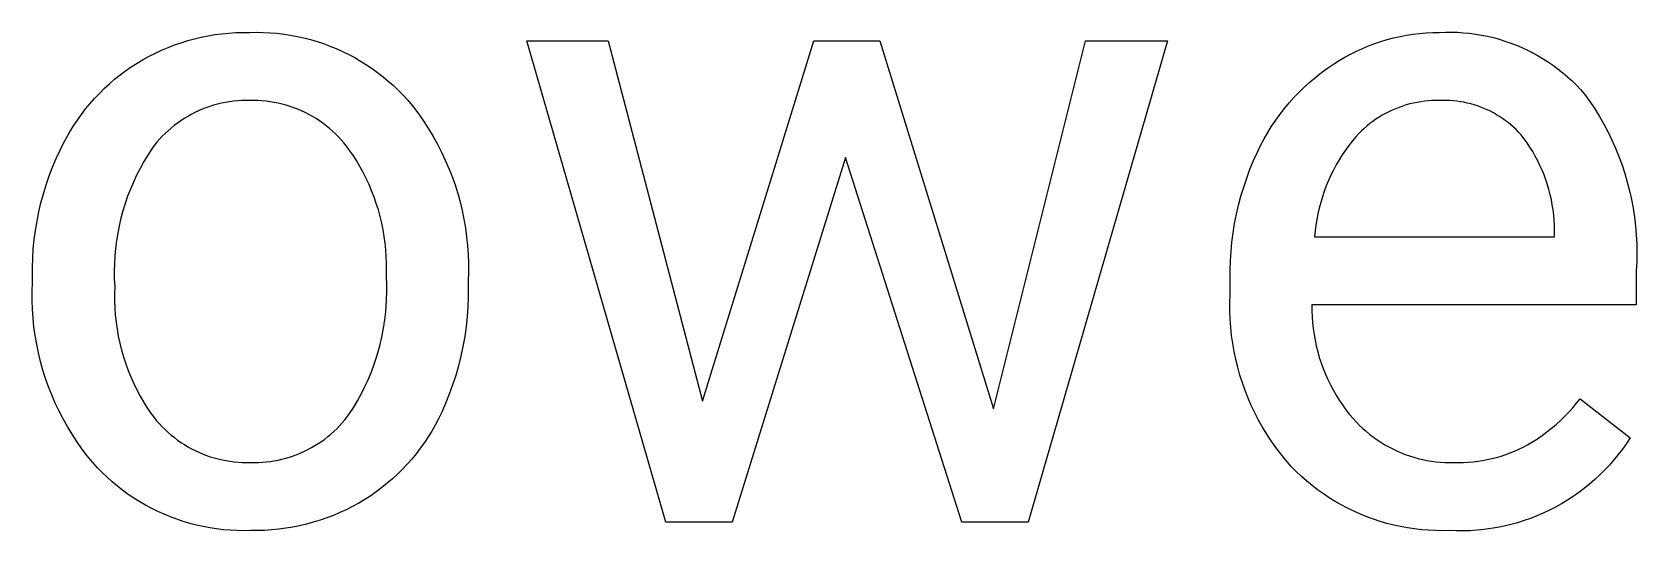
# Model space of a CAD drawing. Header units: millimetres. Extents: x -644 to 2279, y -276 to 1766.
# Drawn here: x 1442.5 to 1499.9, y -147.3 to -129.5 of the extents above; entities that cross this region are included whole.
import ezdxf

# ---------------------------------------------------------------- set-up
doc = ezdxf.new("R2010")
doc.units = ezdxf.units.MM
doc.header["$MEASUREMENT"] = 0
doc.layers.add('Domyślny', color=7, linetype='Continuous', true_color=0x000000)

msp = doc.modelspace()

# ---------------------------------------------------------------- linework, layer by layer
at = {"layer": 'Domyślny'}
for p, q in [((1448.792, -129.639), (1449.037, -129.598)), ((1449.037, -129.598), (1449.284, -129.565)), ((1449.284, -129.565), (1449.531, -129.54)), ((1449.531, -129.54), (1449.779, -129.524)), ((1449.779, -129.524), (1450.028, -129.516)), ((1450.028, -129.516), (1450.277, -129.516)), ((1450.277, -129.516), (1450.521, -129.512)), ((1450.521, -129.512), (1450.765, -129.515)), ((1450.765, -129.515), (1451.01, -129.527)), ((1451.01, -129.527), (1451.253, -129.548)), ((1451.253, -129.548), (1451.496, -129.576)), ((1451.496, -129.576), (1451.738, -129.613)), ((1451.738, -129.613), (1451.978, -129.658)), ((1491.395, -129.658), (1491.627, -129.614)), ((1491.627, -129.614), (1491.86, -129.579)), ((1491.86, -129.579), (1492.094, -129.551)), ((1492.094, -129.551), (1492.329, -129.531)), ((1492.329, -129.531), (1492.565, -129.52)), ((1492.565, -129.52), (1492.801, -129.516)), ((1492.801, -129.516), (1493.017, -129.508)), ((1493.017, -129.508), (1493.233, -129.507)), ((1493.233, -129.507), (1493.449, -129.514)), ((1493.449, -129.514), (1493.664, -129.528)), ((1493.664, -129.528), (1493.88, -129.549)), ((1493.88, -129.549), (1494.094, -129.577)), ((1494.094, -129.577), (1494.307, -129.613)), ((1494.307, -129.613), (1494.519, -129.655)), ((1446.907, -130.254), (1447.133, -130.15)), ((1447.133, -130.15), (1447.362, -130.053)), ((1447.362, -130.053), (1447.594, -129.965)), ((1447.594, -129.965), (1447.829, -129.884)), ((1447.829, -129.884), (1448.067, -129.81)), ((1448.067, -129.81), (1448.307, -129.745)), ((1448.307, -129.745), (1448.549, -129.688)), ((1448.549, -129.688), (1448.792, -129.639)), ((1451.978, -129.658), (1452.217, -129.711)), ((1452.217, -129.711), (1452.453, -129.772)), ((1452.453, -129.772), (1452.688, -129.841)), ((1452.688, -129.841), (1452.92, -129.918)), ((1452.92, -129.918), (1453.149, -130.003)), ((1453.149, -130.003), (1453.375, -130.096)), ((1453.375, -130.096), (1453.598, -130.196)), ((1453.598, -130.196), (1453.818, -130.303)), ((1465.147, -147.003), (1460.182, -129.82)), ((1460.182, -129.82), (1463.092, -129.82)), ((1463.092, -129.82), (1466.461, -142.683)), ((1466.461, -142.683), (1470.446, -129.82)), ((1470.446, -129.82), (1472.803, -129.82)), ((1472.803, -129.82), (1476.868, -142.954)), ((1476.868, -142.954), (1480.156, -129.82)), ((1483.081, -129.82), (1478.101, -147.003)), ((1480.156, -129.82), (1483.081, -129.82)), ((1489.624, -130.29), (1489.835, -130.185)), ((1489.835, -130.185), (1490.049, -130.087)), ((1490.049, -130.087), (1490.267, -129.996)), ((1490.267, -129.996), (1490.488, -129.913)), ((1490.488, -129.913), (1490.711, -129.838)), ((1490.711, -129.838), (1490.937, -129.77)), ((1490.937, -129.77), (1491.165, -129.71)), ((1491.165, -129.71), (1491.395, -129.658)), ((1494.519, -129.655), (1494.729, -129.705)), ((1494.729, -129.705), (1494.938, -129.762)), ((1494.938, -129.762), (1495.144, -129.826)), ((1495.144, -129.826), (1495.348, -129.897)), ((1495.348, -129.897), (1495.55, -129.975)), ((1495.55, -129.975), (1495.749, -130.059)), ((1495.749, -130.059), (1495.945, -130.151)), ((1495.945, -130.151), (1496.138, -130.248)), ((1445.842, -130.888), (1446.045, -130.746)), ((1446.045, -130.746), (1446.252, -130.61)), ((1446.252, -130.61), (1446.466, -130.484)), ((1446.466, -130.484), (1446.685, -130.365)), ((1446.685, -130.365), (1446.907, -130.254)), ((1453.818, -130.303), (1454.033, -130.419)), ((1454.033, -130.419), (1454.245, -130.541)), ((1454.245, -130.541), (1454.452, -130.67)), ((1454.452, -130.67), (1454.655, -130.807)), ((1488.797, -130.797), (1489.015, -130.65)), ((1489.015, -130.65), (1489.213, -130.523)), ((1489.213, -130.523), (1489.417, -130.403)), ((1489.417, -130.403), (1489.624, -130.29)), ((1496.138, -130.248), (1496.327, -130.352)), ((1496.327, -130.352), (1496.513, -130.463)), ((1496.513, -130.463), (1496.695, -130.58)), ((1496.695, -130.58), (1496.873, -130.703)), ((1496.873, -130.703), (1497.046, -130.831)), ((1445.264, -131.354), (1445.452, -131.192)), ((1445.452, -131.192), (1445.644, -131.036)), ((1445.644, -131.036), (1445.842, -130.888)), ((1454.655, -130.807), (1454.853, -130.95)), ((1454.853, -130.95), (1455.046, -131.1)), ((1455.046, -131.1), (1455.234, -131.256)), ((1455.234, -131.256), (1455.417, -131.419)), ((1487.982, -131.461), (1488.177, -131.285)), ((1488.177, -131.285), (1488.378, -131.115)), ((1488.378, -131.115), (1488.585, -130.953)), ((1488.585, -130.953), (1488.797, -130.797)), ((1497.046, -130.831), (1497.216, -130.966)), ((1497.216, -130.966), (1497.38, -131.106)), ((1497.38, -131.106), (1497.54, -131.252)), ((1497.54, -131.252), (1497.695, -131.403)), ((1444.572, -132.06), (1444.736, -131.875)), ((1444.736, -131.875), (1444.906, -131.695)), ((1444.906, -131.695), (1445.082, -131.521)), ((1445.082, -131.521), (1445.264, -131.354)), ((1455.417, -131.419), (1455.594, -131.587)), ((1455.594, -131.587), (1455.765, -131.762)), ((1455.765, -131.762), (1455.93, -131.942)), ((1487.436, -132.03), (1487.611, -131.834)), ((1487.611, -131.834), (1487.794, -131.645)), ((1487.794, -131.645), (1487.982, -131.461)), ((1497.695, -131.403), (1497.844, -131.559)), ((1497.844, -131.559), (1497.988, -131.72)), ((1497.988, -131.72), (1498.174, -131.98)), ((1444.119, -132.648), (1444.263, -132.447)), ((1444.263, -132.447), (1444.414, -132.251)), ((1444.414, -132.251), (1444.572, -132.06)), ((1448.189, -132.446), (1448.063, -132.517)), ((1448.318, -132.38), (1448.189, -132.446)), ((1448.449, -132.318), (1448.318, -132.38)), ((1448.582, -132.261), (1448.449, -132.318)), ((1448.716, -132.209), (1448.582, -132.261)), ((1448.853, -132.161), (1448.716, -132.209)), ((1448.991, -132.118), (1448.853, -132.161)), ((1449.13, -132.08), (1448.991, -132.118)), ((1449.271, -132.046), (1449.13, -132.08)), ((1449.413, -132.017), (1449.271, -132.046)), ((1449.556, -131.994), (1449.413, -132.017)), ((1449.699, -131.975), (1449.556, -131.994)), ((1449.843, -131.961), (1449.699, -131.975)), ((1449.987, -131.952), (1449.843, -131.961)), ((1450.132, -131.948), (1449.987, -131.952)), ((1450.277, -131.949), (1450.132, -131.948)), ((1450.424, -131.948), (1450.277, -131.949)), ((1450.57, -131.951), (1450.424, -131.948)), ((1450.717, -131.96), (1450.57, -131.951)), ((1450.863, -131.974), (1450.717, -131.96)), ((1451.009, -131.992), (1450.863, -131.974)), ((1451.154, -132.016), (1451.009, -131.992)), ((1451.298, -132.045), (1451.154, -132.016)), ((1451.441, -132.079), (1451.298, -132.045)), ((1451.583, -132.118), (1451.441, -132.079)), ((1451.723, -132.161), (1451.583, -132.118)), ((1451.862, -132.21), (1451.723, -132.161)), ((1451.999, -132.263), (1451.862, -132.21)), ((1452.134, -132.321), (1451.999, -132.263)), ((1452.267, -132.383), (1452.134, -132.321)), ((1452.398, -132.45), (1452.267, -132.383)), ((1452.526, -132.522), (1452.398, -132.45)), ((1455.93, -131.942), (1456.129, -132.188)), ((1456.129, -132.188), (1456.319, -132.442)), ((1456.319, -132.442), (1456.5, -132.701)), ((1486.951, -132.652), (1487.105, -132.439)), ((1487.105, -132.439), (1487.267, -132.232)), ((1487.267, -132.232), (1487.436, -132.03)), ((1490.759, -132.477), (1490.645, -132.546)), ((1490.876, -132.412), (1490.759, -132.477)), ((1490.994, -132.351), (1490.876, -132.412)), ((1491.115, -132.294), (1490.994, -132.351)), ((1491.238, -132.242), (1491.115, -132.294)), ((1491.362, -132.193), (1491.238, -132.242)), ((1491.488, -132.149), (1491.362, -132.193)), ((1491.615, -132.109), (1491.488, -132.149)), ((1491.744, -132.073), (1491.615, -132.109)), ((1491.873, -132.042), (1491.744, -132.073)), ((1492.004, -132.015), (1491.873, -132.042)), ((1492.136, -131.993), (1492.004, -132.015)), ((1492.268, -131.975), (1492.136, -131.993)), ((1492.401, -131.962), (1492.268, -131.975)), ((1492.534, -131.953), (1492.401, -131.962)), ((1492.667, -131.949), (1492.534, -131.953)), ((1492.801, -131.949), (1492.667, -131.949)), ((1492.926, -131.945), (1492.801, -131.949)), ((1493.051, -131.946), (1492.926, -131.945)), ((1493.177, -131.951), (1493.051, -131.946)), ((1493.302, -131.96), (1493.177, -131.951)), ((1493.426, -131.973), (1493.302, -131.96)), ((1493.551, -131.991), (1493.426, -131.973)), ((1493.674, -132.013), (1493.551, -131.991)), ((1493.797, -132.039), (1493.674, -132.013)), ((1493.918, -132.069), (1493.797, -132.039)), ((1494.039, -132.103), (1493.918, -132.069)), ((1494.158, -132.142), (1494.039, -132.103)), ((1494.276, -132.184), (1494.158, -132.142)), ((1494.393, -132.23), (1494.276, -132.184)), ((1494.508, -132.281), (1494.393, -132.23)), ((1494.621, -132.335), (1494.508, -132.281)), ((1494.732, -132.393), (1494.621, -132.335)), ((1494.841, -132.455), (1494.732, -132.393)), ((1494.948, -132.52), (1494.841, -132.455)), ((1498.174, -131.98), (1498.351, -132.246)), ((1498.351, -132.246), (1498.518, -132.518)), ((1443.726, -133.278), (1443.85, -133.063)), ((1443.85, -133.063), (1443.981, -132.853)), ((1443.981, -132.853), (1444.119, -132.648)), ((1447.363, -133.027), (1447.257, -133.125)), ((1447.472, -132.932), (1447.363, -133.027)), ((1447.584, -132.841), (1447.472, -132.932)), ((1447.7, -132.753), (1447.584, -132.841)), ((1447.818, -132.67), (1447.7, -132.753)), ((1447.939, -132.591), (1447.818, -132.67)), ((1448.063, -132.517), (1447.939, -132.591)), ((1452.652, -132.597), (1452.526, -132.522)), ((1452.775, -132.678), (1452.652, -132.597)), ((1452.895, -132.762), (1452.775, -132.678)), ((1453.013, -132.851), (1452.895, -132.762)), ((1453.127, -132.943), (1453.013, -132.851)), ((1453.238, -133.04), (1453.127, -132.943)), ((1453.345, -133.14), (1453.238, -133.04)), ((1456.5, -132.701), (1456.673, -132.966)), ((1456.673, -132.966), (1456.837, -133.237)), ((1486.665, -133.093), (1486.804, -132.87)), ((1486.804, -132.87), (1486.951, -132.652)), ((1490.014, -133.037), (1489.92, -133.131)), ((1490.112, -132.947), (1490.014, -133.037)), ((1490.213, -132.859), (1490.112, -132.947)), ((1490.317, -132.776), (1490.213, -132.859)), ((1490.424, -132.695), (1490.317, -132.776)), ((1490.533, -132.619), (1490.424, -132.695)), ((1490.645, -132.546), (1490.533, -132.619)), ((1495.053, -132.589), (1494.948, -132.52)), ((1495.155, -132.661), (1495.053, -132.589)), ((1495.255, -132.737), (1495.155, -132.661)), ((1495.352, -132.817), (1495.255, -132.737)), ((1495.447, -132.899), (1495.352, -132.817)), ((1495.538, -132.985), (1495.447, -132.899)), ((1495.627, -133.074), (1495.538, -132.985)), ((1498.518, -132.518), (1498.677, -132.795)), ((1498.677, -132.795), (1498.826, -133.078)), ((1443.501, -133.718), (1443.61, -133.496)), ((1443.61, -133.496), (1443.726, -133.278)), ((1446.869, -133.554), (1446.782, -133.669)), ((1446.96, -133.442), (1446.869, -133.554)), ((1447.055, -133.333), (1446.96, -133.442)), ((1447.154, -133.227), (1447.055, -133.333)), ((1447.257, -133.125), (1447.154, -133.227)), ((1453.449, -133.244), (1453.345, -133.14)), ((1453.55, -133.351), (1453.449, -133.244)), ((1453.646, -133.462), (1453.55, -133.351)), ((1453.739, -133.576), (1453.646, -133.462)), ((1453.827, -133.693), (1453.739, -133.576)), ((1456.837, -133.237), (1456.991, -133.514)), ((1456.991, -133.514), (1457.136, -133.795)), ((1486.294, -133.789), (1486.41, -133.553)), ((1486.41, -133.553), (1486.533, -133.321)), ((1486.533, -133.321), (1486.665, -133.093)), ((1489.567, -133.552), (1489.445, -133.72)), ((1489.695, -133.388), (1489.567, -133.552)), ((1489.828, -133.229), (1489.695, -133.388)), ((1489.92, -133.131), (1489.828, -133.229)), ((1495.712, -133.166), (1495.627, -133.074)), ((1495.825, -133.312), (1495.712, -133.166)), ((1495.933, -133.463), (1495.825, -133.312)), ((1496.036, -133.617), (1495.933, -133.463)), ((1496.134, -133.774), (1496.036, -133.617)), ((1498.826, -133.078), (1498.966, -133.365)), ((1498.966, -133.365), (1499.096, -133.657)), ((1443.233, -134.331), (1443.361, -134.022)), ((1443.361, -134.022), (1443.501, -133.718)), ((1446.493, -134.133), (1446.361, -134.372)), ((1446.633, -133.899), (1446.493, -134.133)), ((1446.782, -133.669), (1446.633, -133.899)), ((1453.964, -133.892), (1453.827, -133.693)), ((1454.094, -134.096), (1453.964, -133.892)), ((1454.217, -134.304), (1454.094, -134.096)), ((1457.136, -133.795), (1457.271, -134.081)), ((1457.271, -134.081), (1457.396, -134.372)), ((1471.569, -133.981), (1467.521, -147.003)), ((1475.727, -147.003), (1471.569, -133.981)), ((1486.029, -134.406), (1486.157, -134.096)), ((1486.157, -134.096), (1486.294, -133.789)), ((1489.218, -134.069), (1489.114, -134.248)), ((1489.329, -133.893), (1489.218, -134.069)), ((1489.445, -133.72), (1489.329, -133.893)), ((1496.226, -133.935), (1496.134, -133.774)), ((1496.313, -134.098), (1496.226, -133.935)), ((1496.394, -134.265), (1496.313, -134.098)), ((1499.096, -133.657), (1499.216, -133.953)), ((1499.216, -133.953), (1499.326, -134.253)), ((1443.006, -134.96), (1443.114, -134.643)), ((1443.114, -134.643), (1443.233, -134.331)), ((1446.237, -134.616), (1446.121, -134.863)), ((1446.361, -134.372), (1446.237, -134.616)), ((1454.333, -134.516), (1454.217, -134.304)), ((1454.442, -134.732), (1454.333, -134.516)), ((1454.544, -134.951), (1454.442, -134.732)), ((1457.396, -134.372), (1457.512, -134.667)), ((1457.512, -134.667), (1457.617, -134.965)), ((1485.805, -135.039), (1485.912, -134.721)), ((1485.912, -134.721), (1486.029, -134.406)), ((1488.923, -134.617), (1488.837, -134.807)), ((1489.015, -134.431), (1488.923, -134.617)), ((1489.114, -134.248), (1489.015, -134.431)), ((1496.47, -134.434), (1496.394, -134.265)), ((1496.54, -134.605), (1496.47, -134.434)), ((1496.604, -134.779), (1496.54, -134.605)), ((1496.662, -134.955), (1496.604, -134.779)), ((1499.326, -134.253), (1499.426, -134.556)), ((1499.426, -134.556), (1499.516, -134.863)), ((1442.82, -135.602), (1442.908, -135.28)), ((1442.908, -135.28), (1443.006, -134.96)), ((1446.015, -135.115), (1445.917, -135.37)), ((1446.121, -134.863), (1446.015, -135.115)), ((1454.638, -135.173), (1454.544, -134.951)), ((1454.725, -135.398), (1454.638, -135.173)), ((1457.617, -134.965), (1457.713, -135.267)), ((1457.713, -135.267), (1457.798, -135.572)), ((1485.622, -135.685), (1485.708, -135.361)), ((1485.708, -135.361), (1485.805, -135.039)), ((1488.684, -135.193), (1488.618, -135.39)), ((1488.757, -134.999), (1488.684, -135.193)), ((1488.837, -134.807), (1488.757, -134.999)), ((1496.715, -135.133), (1496.662, -134.955)), ((1496.761, -135.312), (1496.715, -135.133)), ((1496.801, -135.493), (1496.761, -135.312)), ((1499.516, -134.863), (1499.596, -135.172)), ((1499.596, -135.172), (1499.665, -135.484)), ((1442.678, -136.256), (1442.744, -135.928)), ((1442.744, -135.928), (1442.82, -135.602)), ((1445.747, -135.889), (1445.676, -136.153)), ((1445.827, -135.628), (1445.747, -135.889)), ((1445.917, -135.37), (1445.827, -135.628)), ((1454.805, -135.627), (1454.725, -135.398)), ((1454.877, -135.857), (1454.805, -135.627)), ((1454.941, -136.09), (1454.877, -135.857)), ((1457.798, -135.572), (1457.872, -135.88)), ((1457.872, -135.88), (1457.937, -136.189)), ((1485.547, -136.013), (1485.622, -135.685)), ((1488.505, -135.79), (1488.458, -135.993)), ((1488.558, -135.589), (1488.505, -135.79)), ((1488.618, -135.39), (1488.558, -135.589)), ((1496.835, -135.675), (1496.801, -135.493)), ((1496.863, -135.858), (1496.835, -135.675)), ((1496.885, -136.042), (1496.863, -135.858)), ((1499.665, -135.484), (1499.724, -135.798)), ((1499.724, -135.798), (1499.772, -136.114)), ((1442.623, -136.586), (1442.678, -136.256)), ((1445.614, -136.419), (1445.561, -136.687)), ((1445.676, -136.153), (1445.614, -136.419)), ((1454.997, -136.325), (1454.941, -136.09)), ((1455.046, -136.562), (1454.997, -136.325)), ((1457.937, -136.189), (1457.99, -136.501)), ((1457.99, -136.501), (1458.033, -136.815)), ((1485.428, -136.674), (1485.482, -136.342)), ((1485.482, -136.342), (1485.547, -136.013)), ((1488.386, -136.402), (1488.36, -136.608)), ((1488.418, -136.197), (1488.386, -136.402)), ((1488.458, -135.993), (1488.418, -136.197)), ((1496.901, -136.226), (1496.885, -136.042)), ((1496.91, -136.411), (1496.901, -136.226)), ((1496.913, -136.596), (1496.91, -136.411)), ((1499.772, -136.114), (1499.81, -136.431)), ((1499.81, -136.431), (1499.837, -136.75)), ((1442.546, -137.25), (1442.579, -136.917)), ((1442.579, -136.917), (1442.623, -136.586)), ((1445.518, -136.957), (1445.483, -137.228)), ((1445.561, -136.687), (1445.518, -136.957)), ((1455.087, -136.8), (1455.046, -136.562)), ((1455.12, -137.039), (1455.087, -136.8)), ((1455.144, -137.28), (1455.12, -137.039)), ((1458.033, -136.815), (1458.066, -137.13)), ((1485.353, -137.341), (1485.385, -137.007)), ((1485.385, -137.007), (1485.428, -136.674)), ((1488.36, -136.608), (1488.341, -136.815)), ((1488.341, -136.815), (1496.913, -136.815)), ((1496.913, -136.815), (1496.913, -136.596)), ((1499.837, -136.75), (1499.853, -137.069)), ((1499.853, -137.069), (1499.859, -137.388)), ((1442.512, -137.918), (1442.524, -137.584)), ((1442.524, -137.584), (1442.546, -137.25)), ((1445.459, -137.5), (1445.443, -137.773)), ((1445.483, -137.228), (1445.459, -137.5)), ((1455.161, -137.521), (1455.144, -137.28)), ((1455.17, -137.762), (1455.161, -137.521)), ((1458.066, -137.13), (1458.088, -137.446)), ((1458.088, -137.446), (1458.099, -137.762)), ((1485.331, -137.676), (1485.353, -137.341)), ((1499.859, -137.388), (1499.854, -137.708)), ((1442.512, -138.252), (1442.512, -137.918)), ((1445.443, -137.773), (1445.437, -138.046)), ((1445.437, -138.046), (1445.441, -138.319)), ((1455.164, -138.245), (1455.171, -138.004)), ((1455.171, -138.004), (1455.17, -137.762)), ((1458.099, -138.079), (1458.089, -138.395)), ((1458.099, -137.762), (1458.099, -138.079)), ((1485.321, -138.012), (1485.331, -137.676)), ((1485.321, -138.347), (1485.321, -138.012)), ((1499.854, -137.708), (1499.838, -138.027)), ((1499.838, -138.027), (1499.838, -139.248)), ((1442.502, -138.774), (1442.512, -138.459)), ((1442.503, -139.089), (1442.502, -138.774)), ((1442.512, -138.459), (1442.512, -138.252)), ((1445.441, -138.319), (1445.454, -138.592)), ((1445.454, -138.592), (1445.445, -138.847)), ((1455.176, -138.516), (1455.164, -138.245)), ((1455.171, -139.058), (1455.178, -138.787)), ((1455.178, -138.787), (1455.176, -138.516)), ((1458.089, -138.602), (1458.088, -138.958)), ((1458.089, -138.395), (1458.089, -138.602)), ((1485.321, -138.887), (1485.321, -138.347)), ((1442.514, -139.404), (1442.503, -139.089)), ((1445.445, -138.847), (1445.446, -139.101)), ((1445.446, -139.101), (1445.455, -139.356)), ((1445.455, -139.356), (1445.474, -139.609)), ((1455.13, -139.598), (1455.155, -139.328)), ((1455.155, -139.328), (1455.171, -139.058)), ((1458.076, -139.315), (1458.05, -139.67)), ((1458.088, -138.958), (1458.076, -139.315)), ((1485.312, -139.177), (1485.321, -138.887)), ((1485.312, -139.467), (1485.312, -139.177)), ((1499.838, -139.248), (1488.246, -139.248)), ((1488.246, -139.248), (1488.246, -139.459)), ((1442.536, -139.719), (1442.514, -139.404)), ((1442.569, -140.032), (1442.536, -139.719)), ((1445.474, -139.609), (1445.501, -139.863)), ((1445.501, -139.863), (1445.537, -140.115)), ((1455.053, -140.134), (1455.096, -139.866)), ((1455.096, -139.866), (1455.13, -139.598)), ((1458.05, -139.67), (1458.013, -140.025)), ((1485.322, -139.757), (1485.312, -139.467)), ((1485.343, -140.047), (1485.322, -139.757)), ((1488.246, -139.459), (1488.253, -139.67)), ((1488.253, -139.67), (1488.268, -139.88)), ((1488.268, -139.88), (1488.29, -140.09)), ((1442.612, -140.344), (1442.569, -140.032)), ((1442.666, -140.655), (1442.612, -140.344)), ((1445.537, -140.115), (1445.582, -140.365)), ((1445.582, -140.365), (1445.636, -140.614)), ((1454.939, -140.663), (1455, -140.4)), ((1455, -140.4), (1455.053, -140.134)), ((1457.963, -140.378), (1457.901, -140.729)), ((1458.013, -140.025), (1457.963, -140.378)), ((1485.373, -140.335), (1485.343, -140.047)), ((1485.412, -140.623), (1485.373, -140.335)), ((1488.29, -140.09), (1488.319, -140.299)), ((1488.319, -140.299), (1488.356, -140.507)), ((1488.356, -140.507), (1488.399, -140.714)), ((1442.731, -140.964), (1442.666, -140.655)), ((1442.805, -141.27), (1442.731, -140.964)), ((1445.636, -140.614), (1445.698, -140.861)), ((1445.698, -140.861), (1445.768, -141.105)), ((1454.79, -141.184), (1454.869, -140.925)), ((1454.869, -140.925), (1454.939, -140.663)), ((1457.827, -141.078), (1457.741, -141.424)), ((1457.901, -140.729), (1457.827, -141.078)), ((1485.462, -140.909), (1485.412, -140.623)), ((1485.521, -141.193), (1485.462, -140.909)), ((1488.399, -140.714), (1488.45, -140.919)), ((1488.45, -140.919), (1488.508, -141.121)), ((1442.891, -141.573), (1442.805, -141.27)), ((1442.986, -141.874), (1442.891, -141.573)), ((1445.768, -141.105), (1445.848, -141.347)), ((1445.848, -141.347), (1445.935, -141.586)), ((1445.935, -141.586), (1446.031, -141.822)), ((1454.605, -141.693), (1454.702, -141.44)), ((1454.702, -141.44), (1454.79, -141.184)), ((1457.741, -141.424), (1457.643, -141.767)), ((1485.59, -141.475), (1485.521, -141.193)), ((1485.669, -141.754), (1485.59, -141.475)), ((1488.508, -141.121), (1488.574, -141.322)), ((1488.574, -141.322), (1488.646, -141.521)), ((1488.646, -141.521), (1488.725, -141.716)), ((1443.091, -142.171), (1442.986, -141.874)), ((1443.207, -142.464), (1443.091, -142.171)), ((1446.031, -141.822), (1446.135, -142.054)), ((1446.135, -142.054), (1446.247, -142.283)), ((1454.265, -142.431), (1454.387, -142.189)), ((1454.387, -142.189), (1454.5, -141.943)), ((1454.5, -141.943), (1454.605, -141.693)), ((1457.532, -142.106), (1457.411, -142.441)), ((1457.643, -141.767), (1457.532, -142.106)), ((1485.757, -142.031), (1485.669, -141.754)), ((1485.854, -142.304), (1485.757, -142.031)), ((1488.725, -141.716), (1488.81, -141.909)), ((1488.81, -141.909), (1488.903, -142.099)), ((1488.903, -142.099), (1489.002, -142.285)), ((1443.332, -142.753), (1443.207, -142.464)), ((1443.467, -143.038), (1443.332, -142.753)), ((1446.247, -142.283), (1446.367, -142.507)), ((1446.367, -142.507), (1446.495, -142.728)), ((1446.495, -142.728), (1446.631, -142.943)), ((1453.997, -142.902), (1454.135, -142.669)), ((1454.135, -142.669), (1454.265, -142.431)), ((1457.277, -142.772), (1457.132, -143.098)), ((1457.411, -142.441), (1457.277, -142.772)), ((1485.961, -142.574), (1485.854, -142.304)), ((1486.076, -142.84), (1485.961, -142.574)), ((1489.002, -142.285), (1489.107, -142.468)), ((1489.107, -142.468), (1489.219, -142.647)), ((1489.219, -142.647), (1489.337, -142.822)), ((1497.563, -142.922), (1497.699, -142.762)), ((1497.699, -142.762), (1497.83, -142.598)), ((1497.83, -142.598), (1499.617, -143.993)), ((1443.612, -143.318), (1443.467, -143.038)), ((1443.766, -143.593), (1443.612, -143.318)), ((1446.631, -142.943), (1446.773, -143.154)), ((1446.773, -143.154), (1446.862, -143.27)), ((1446.862, -143.27), (1446.954, -143.383)), ((1446.954, -143.383), (1447.051, -143.493)), ((1453.585, -143.462), (1453.678, -143.354)), ((1453.678, -143.354), (1453.766, -143.244)), ((1453.766, -143.244), (1453.851, -143.13)), ((1453.851, -143.13), (1453.997, -142.902)), ((1457.025, -143.32), (1456.909, -143.538)), ((1457.132, -143.098), (1457.025, -143.32)), ((1486.201, -143.102), (1486.076, -142.84)), ((1486.335, -143.36), (1486.201, -143.102)), ((1486.477, -143.613), (1486.335, -143.36)), ((1489.337, -142.822), (1489.461, -142.993)), ((1489.461, -142.993), (1489.591, -143.16)), ((1489.591, -143.16), (1489.726, -143.321)), ((1489.726, -143.321), (1489.836, -143.44)), ((1496.969, -143.515), (1497.125, -143.374)), ((1497.125, -143.374), (1497.276, -143.228)), ((1497.276, -143.228), (1497.422, -143.077)), ((1497.422, -143.077), (1497.563, -142.922)), ((1443.929, -143.863), (1443.766, -143.593)), ((1444.102, -144.127), (1443.929, -143.863)), ((1447.051, -143.493), (1447.151, -143.599)), ((1447.151, -143.599), (1447.254, -143.702)), ((1447.254, -143.702), (1447.362, -143.801)), ((1447.362, -143.801), (1447.472, -143.896)), ((1447.472, -143.896), (1447.586, -143.988)), ((1452.961, -144.037), (1453.073, -143.95)), ((1453.073, -143.95), (1453.182, -143.86)), ((1453.182, -143.86), (1453.288, -143.765)), ((1453.288, -143.765), (1453.39, -143.668)), ((1453.39, -143.668), (1453.49, -143.566)), ((1453.49, -143.566), (1453.585, -143.462)), ((1456.657, -143.962), (1456.521, -144.167)), ((1456.787, -143.752), (1456.657, -143.962)), ((1456.909, -143.538), (1456.787, -143.752)), ((1486.628, -143.86), (1486.477, -143.613)), ((1486.787, -144.103), (1486.628, -143.86)), ((1489.836, -143.44), (1489.95, -143.555)), ((1489.95, -143.555), (1490.068, -143.666)), ((1490.068, -143.666), (1490.189, -143.773)), ((1490.189, -143.773), (1490.314, -143.875)), ((1490.314, -143.875), (1490.443, -143.973)), ((1496.304, -144.027), (1496.477, -143.907)), ((1496.477, -143.907), (1496.645, -143.782)), ((1496.645, -143.782), (1496.809, -143.651)), ((1496.809, -143.651), (1496.969, -143.515)), ((1444.283, -144.384), (1444.102, -144.127)), ((1444.472, -144.636), (1444.283, -144.384)), ((1447.586, -143.988), (1447.703, -144.075)), ((1447.703, -144.075), (1447.823, -144.159)), ((1447.823, -144.159), (1447.945, -144.238)), ((1447.945, -144.238), (1448.07, -144.313)), ((1448.07, -144.313), (1448.198, -144.384)), ((1448.198, -144.384), (1448.328, -144.45)), ((1448.328, -144.45), (1448.461, -144.511)), ((1448.461, -144.511), (1448.595, -144.568)), ((1451.973, -144.587), (1452.104, -144.533)), ((1452.104, -144.533), (1452.233, -144.475)), ((1452.233, -144.475), (1452.36, -144.412)), ((1452.36, -144.412), (1452.485, -144.345)), ((1452.485, -144.345), (1452.608, -144.274)), ((1452.608, -144.274), (1452.728, -144.199)), ((1452.728, -144.199), (1452.846, -144.12)), ((1452.846, -144.12), (1452.961, -144.037)), ((1456.377, -144.367), (1456.227, -144.563)), ((1456.521, -144.167), (1456.377, -144.367)), ((1486.954, -144.34), (1486.787, -144.103)), ((1487.13, -144.571), (1486.954, -144.34)), ((1490.443, -143.973), (1490.575, -144.066)), ((1490.575, -144.066), (1490.71, -144.155)), ((1490.71, -144.155), (1490.848, -144.239)), ((1490.848, -144.239), (1490.99, -144.318)), ((1490.99, -144.318), (1491.133, -144.393)), ((1491.133, -144.393), (1491.279, -144.462)), ((1491.279, -144.462), (1491.428, -144.526)), ((1491.428, -144.526), (1491.579, -144.585)), ((1495.169, -144.594), (1495.329, -144.536)), ((1495.329, -144.536), (1495.487, -144.472)), ((1495.487, -144.472), (1495.644, -144.403)), ((1495.644, -144.403), (1495.797, -144.329)), ((1495.797, -144.329), (1495.949, -144.25)), ((1495.949, -144.25), (1496.128, -144.142)), ((1496.128, -144.142), (1496.304, -144.027)), ((1499.34, -144.397), (1499.191, -144.592)), ((1499.482, -144.197), (1499.34, -144.397)), ((1499.617, -143.993), (1499.482, -144.197)), ((1444.671, -144.881), (1444.472, -144.636)), ((1444.835, -145.061), (1444.671, -144.881)), ((1445.006, -145.236), (1444.835, -145.061)), ((1448.595, -144.568), (1448.731, -144.621)), ((1448.731, -144.621), (1448.869, -144.668)), ((1448.869, -144.668), (1449.009, -144.711)), ((1449.009, -144.711), (1449.15, -144.749)), ((1449.15, -144.749), (1449.292, -144.782)), ((1449.292, -144.782), (1449.435, -144.81)), ((1449.435, -144.81), (1449.58, -144.833)), ((1449.58, -144.833), (1449.724, -144.852)), ((1449.724, -144.852), (1449.87, -144.865)), ((1449.87, -144.865), (1450.016, -144.873)), ((1450.016, -144.873), (1450.161, -144.876)), ((1450.161, -144.876), (1450.307, -144.874)), ((1450.307, -144.874), (1450.449, -144.876)), ((1450.449, -144.876), (1450.591, -144.873)), ((1450.591, -144.873), (1450.733, -144.866)), ((1450.733, -144.866), (1450.874, -144.854)), ((1450.874, -144.854), (1451.015, -144.837)), ((1451.015, -144.837), (1451.155, -144.815)), ((1451.155, -144.815), (1451.294, -144.789)), ((1451.294, -144.789), (1451.432, -144.757)), ((1451.432, -144.757), (1451.569, -144.722)), ((1451.569, -144.722), (1451.705, -144.681)), ((1451.705, -144.681), (1451.84, -144.636)), ((1451.84, -144.636), (1451.973, -144.587)), ((1455.907, -144.938), (1455.738, -145.117)), ((1456.07, -144.753), (1455.907, -144.938)), ((1456.227, -144.563), (1456.07, -144.753)), ((1487.313, -144.797), (1487.13, -144.571)), ((1487.503, -145.015), (1487.313, -144.797)), ((1487.681, -145.194), (1487.503, -145.015)), ((1491.579, -144.585), (1491.731, -144.639)), ((1491.731, -144.639), (1491.885, -144.687)), ((1491.885, -144.687), (1492.041, -144.73)), ((1492.041, -144.73), (1492.199, -144.767)), ((1492.199, -144.767), (1492.357, -144.799)), ((1492.357, -144.799), (1492.517, -144.826)), ((1492.517, -144.826), (1492.677, -144.846)), ((1492.677, -144.846), (1492.838, -144.862)), ((1492.838, -144.862), (1493, -144.872)), ((1493, -144.872), (1493.161, -144.876)), ((1493.161, -144.876), (1493.323, -144.874)), ((1493.323, -144.874), (1493.494, -144.877)), ((1493.494, -144.877), (1493.664, -144.874)), ((1493.664, -144.874), (1493.835, -144.865)), ((1493.835, -144.865), (1494.005, -144.85)), ((1494.005, -144.85), (1494.174, -144.83)), ((1494.174, -144.83), (1494.343, -144.805)), ((1494.343, -144.805), (1494.511, -144.774)), ((1494.511, -144.774), (1494.677, -144.737)), ((1494.677, -144.737), (1494.843, -144.695)), ((1494.843, -144.695), (1495.007, -144.647)), ((1495.007, -144.647), (1495.169, -144.594)), ((1498.874, -144.966), (1498.706, -145.145)), ((1499.036, -144.782), (1498.874, -144.966)), ((1499.191, -144.592), (1499.036, -144.782)), ((1445.182, -145.404), (1445.006, -145.236)), ((1445.364, -145.566), (1445.182, -145.404)), ((1445.551, -145.722), (1445.364, -145.566)), ((1455.194, -145.619), (1455.002, -145.774)), ((1455.381, -145.458), (1455.194, -145.619)), ((1455.562, -145.291), (1455.381, -145.458)), ((1455.738, -145.117), (1455.562, -145.291)), ((1487.864, -145.367), (1487.681, -145.194)), ((1488.053, -145.533), (1487.864, -145.367)), ((1488.248, -145.693), (1488.053, -145.533)), ((1498.167, -145.645), (1497.976, -145.799)), ((1498.352, -145.485), (1498.167, -145.645)), ((1498.532, -145.318), (1498.352, -145.485)), ((1498.706, -145.145), (1498.532, -145.318)), ((1445.744, -145.872), (1445.551, -145.722)), ((1445.941, -146.015), (1445.744, -145.872)), ((1446.143, -146.151), (1445.941, -146.015)), ((1446.35, -146.281), (1446.143, -146.151)), ((1454.396, -146.197), (1454.179, -146.326)), ((1454.603, -146.063), (1454.396, -146.197)), ((1454.805, -145.922), (1454.603, -146.063)), ((1455.002, -145.774), (1454.805, -145.922)), ((1488.447, -145.846), (1488.248, -145.693)), ((1488.652, -145.992), (1488.447, -145.846)), ((1488.862, -146.132), (1488.652, -145.992)), ((1489.076, -146.264), (1488.862, -146.132)), ((1497.374, -146.221), (1497.164, -146.348)), ((1497.579, -146.087), (1497.374, -146.221)), ((1497.78, -145.947), (1497.579, -146.087)), ((1497.976, -145.799), (1497.78, -145.947)), ((1446.561, -146.403), (1446.35, -146.281)), ((1446.776, -146.518), (1446.561, -146.403)), ((1446.995, -146.626), (1446.776, -146.518)), ((1447.217, -146.726), (1446.995, -146.626)), ((1447.443, -146.818), (1447.217, -146.726)), ((1447.671, -146.903), (1447.443, -146.818)), ((1453.269, -146.763), (1453.033, -146.854)), ((1453.502, -146.665), (1453.269, -146.763)), ((1453.731, -146.56), (1453.502, -146.665)), ((1453.957, -146.446), (1453.731, -146.56)), ((1454.179, -146.326), (1453.957, -146.446)), ((1489.294, -146.389), (1489.076, -146.264)), ((1489.517, -146.506), (1489.294, -146.389)), ((1489.744, -146.616), (1489.517, -146.506)), ((1489.974, -146.719), (1489.744, -146.616)), ((1490.207, -146.813), (1489.974, -146.719)), ((1490.443, -146.9), (1490.207, -146.813)), ((1496.284, -146.781), (1496.056, -146.87)), ((1496.51, -146.684), (1496.284, -146.781)), ((1496.732, -146.58), (1496.51, -146.684)), ((1496.95, -146.467), (1496.732, -146.58)), ((1497.164, -146.348), (1496.95, -146.467)), ((1447.903, -146.98), (1447.671, -146.903)), ((1448.137, -147.05), (1447.903, -146.98)), ((1448.373, -147.111), (1448.137, -147.05)), ((1448.611, -147.164), (1448.373, -147.111)), ((1448.85, -147.209), (1448.611, -147.164)), ((1449.091, -147.246), (1448.85, -147.209)), ((1449.333, -147.275), (1449.091, -147.246)), ((1449.576, -147.295), (1449.333, -147.275)), ((1449.82, -147.307), (1449.576, -147.295)), ((1450.064, -147.311), (1449.82, -147.307)), ((1450.307, -147.307), (1450.064, -147.311)), ((1450.56, -147.308), (1450.307, -147.307)), ((1450.813, -147.3), (1450.56, -147.308)), ((1451.065, -147.283), (1450.813, -147.3)), ((1451.316, -147.259), (1451.065, -147.283)), ((1451.566, -147.225), (1451.316, -147.259)), ((1451.816, -147.184), (1451.566, -147.225)), ((1452.063, -147.134), (1451.816, -147.184)), ((1452.309, -147.076), (1452.063, -147.134)), ((1452.553, -147.01), (1452.309, -147.076)), ((1452.794, -146.936), (1452.553, -147.01)), ((1453.033, -146.854), (1452.794, -146.936)), ((1467.521, -147.003), (1465.147, -147.003)), ((1478.101, -147.003), (1475.727, -147.003)), ((1490.683, -146.978), (1490.443, -146.9)), ((1490.924, -147.048), (1490.683, -146.978)), ((1491.168, -147.111), (1490.924, -147.048)), ((1491.414, -147.165), (1491.168, -147.111)), ((1491.662, -147.21), (1491.414, -147.165)), ((1491.911, -147.247), (1491.662, -147.21)), ((1492.161, -147.276), (1491.911, -147.247)), ((1492.412, -147.297), (1492.161, -147.276)), ((1492.663, -147.309), (1492.412, -147.297)), ((1492.915, -147.312), (1492.663, -147.309)), ((1493.166, -147.307), (1492.915, -147.312)), ((1493.411, -147.316), (1493.166, -147.307)), ((1493.657, -147.317), (1493.411, -147.316)), ((1493.902, -147.31), (1493.657, -147.317)), ((1494.147, -147.294), (1493.902, -147.31)), ((1494.391, -147.27), (1494.147, -147.294)), ((1494.634, -147.237), (1494.391, -147.27)), ((1494.875, -147.196), (1494.634, -147.237)), ((1495.116, -147.147), (1494.875, -147.196)), ((1495.354, -147.09), (1495.116, -147.147)), ((1495.591, -147.025), (1495.354, -147.09)), ((1495.825, -146.952), (1495.591, -147.025)), ((1496.056, -146.87), (1495.825, -146.952))]:
    msp.add_line(p, q, dxfattribs=at)

doc.saveas('drawing.dxf')
